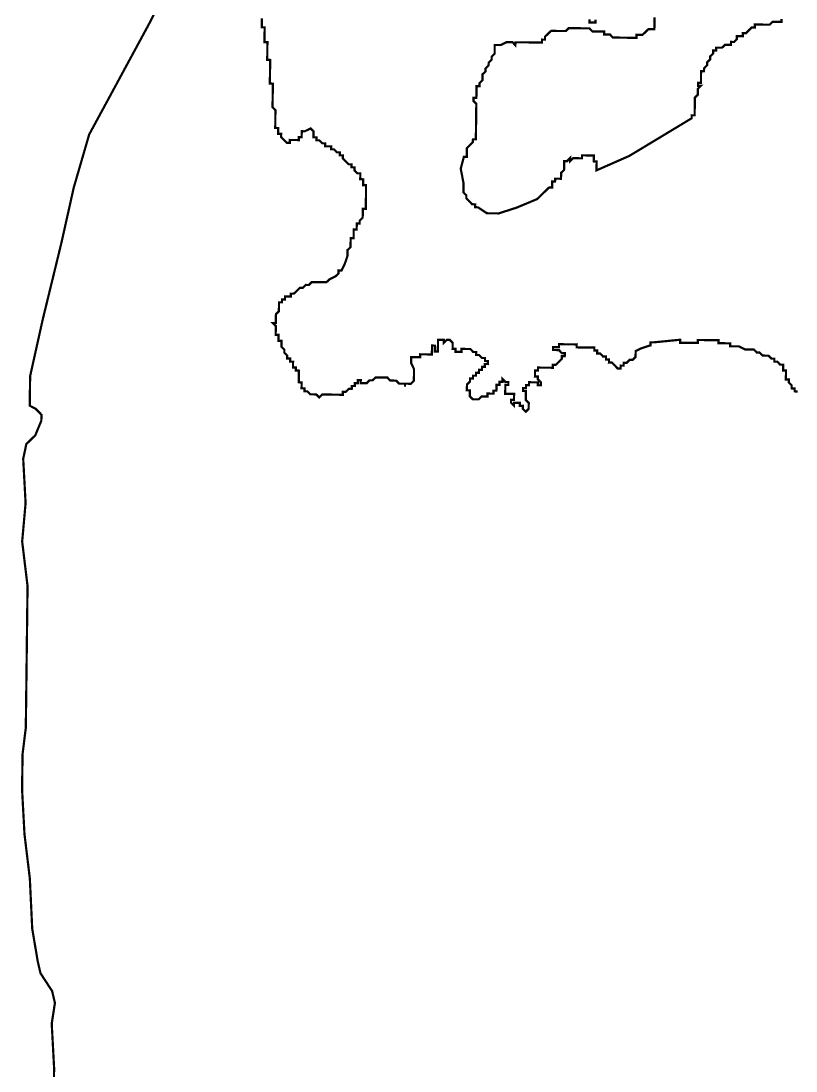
# Model space of a CAD drawing. Header units: metres. Extents: x 257673 to 289848, y 2129691 to 2228029.
# Drawn here: x 259598 to 260639, y 2177098 to 2178507 of the extents above; entities that cross this region are included whole.
import ezdxf

# ---------------------------------------------------------------- set-up
doc = ezdxf.new("R2010")
doc.units = ezdxf.units.M
doc.header["$MEASUREMENT"] = 0
doc.layers.add('HAZARDS LINE', color=1, linetype='Continuous')

msp = doc.modelspace()

# ---------------------------------------------------------------- linework, layer by layer
at = {"layer": 'HAZARDS LINE', "lineweight": 18}
for points in [[(259827.7, 2178618.6, 2.97, 2.97, 0), (259770.7, 2178504.3, 2.97, 2.97, 0), (259689.6, 2178354.6, 2.97, 2.97, 0), (259668.9, 2178283.4, 2.97, 2.97, 0), (259652.1, 2178208.3, 2.97, 2.97, 0), (259627, 2178105.4, 2.97, 2.97, 0), (259610.3, 2178030.3, 2.97, 2.97, 0), (259609.9, 2178002.5, 2.97, 2.97, 0), (259609.8, 2177990.6, 2.97, 2.97, 0), (259617.7, 2177986.5, 2.97, 2.97, 0), (259625.5, 2177978.5, 2.97, 2.97, 0), (259625.4, 2177970.6, 2.97, 2.97, 0), (259617.2, 2177950.8, 2.97, 2.97, 0), (259605.2, 2177939.1, 2.97, 2.97, 0), (259601, 2177919.3, 2.97, 2.97, 0), (259604.2, 2177859.8, 2.97, 2.97, 0), (259599.6, 2177808.3, 2.97, 2.97, 0), (259606.8, 2177748.7, 2.97, 2.97, 0), (259606.3, 2177705.1, 2.97, 2.97, 0), (259604.5, 2177558.3, 2.97, 2.97, 0), (259600.1, 2177522.7, 2.97, 2.97, 0), (259599.5, 2177475.1, 2.97, 2.97, 0), (259602.7, 2177415.5, 2.97, 2.97, 0), (259609.9, 2177356, 2.97, 2.97, 0), (259613.1, 2177288.5, 2.97, 2.97, 0), (259620.5, 2177244.8, 2.97, 2.97, 0), (259624.2, 2177228.8, 2.97, 2.97, 0), (259639.8, 2177204.9, 2.97, 2.97, 0), (259643.6, 2177188.9, 2.97, 2.97, 0), (259639.3, 2177161.2, 2.97, 2.97, 0), (259642.5, 2177101.7, 2.97, 2.97, 0), (259642.1, 2177066, 2.97, 2.97, 0)], [(260641.2, 2178009.7, 2.97, 2.97, 0), (260637.2, 2178009.8, 2.97, 2.97, 0), (260637.2, 2178013.7, 2.97, 2.97, 0), (260633.3, 2178013.8, 2.97, 2.97, 0), (260633.3, 2178017.7, 2.97, 2.97, 0), (260629.4, 2178021.8, 2.97, 2.97, 0), (260629.5, 2178025.7, 2.97, 2.97, 0), (260625.5, 2178025.8, 2.97, 2.97, 0), (260625.5, 2178029.7, 2.97, 2.97, 0), (260625.6, 2178033.7, 2.97, 2.97, 0), (260625.6, 2178037.7, 2.97, 2.97, 0), (260621.7, 2178037.7, 2.97, 2.97, 0), (260621.7, 2178041.7, 2.97, 2.97, 0), (260621.8, 2178045.7, 2.97, 2.97, 0), (260617.8, 2178045.7, 2.97, 2.97, 0), (260613.9, 2178049.7, 2.97, 2.97, 0), (260609.9, 2178049.8, 2.97, 2.97, 0), (260610, 2178053.7, 2.97, 2.97, 0), (260606, 2178053.8, 2.97, 2.97, 0), (260602.1, 2178057.8, 2.97, 2.97, 0), (260598.1, 2178057.8, 2.97, 2.97, 0), (260594.2, 2178057.9, 2.97, 2.97, 0), (260590.2, 2178061.9, 2.97, 2.97, 0), (260586.3, 2178062, 2.97, 2.97, 0), (260582.4, 2178066, 2.97, 2.97, 0), (260578.4, 2178066, 2.97, 2.97, 0), (260570.5, 2178066.1, 2.97, 2.97, 0), (260562.6, 2178070.2, 2.97, 2.97, 0), (260558.6, 2178070.2, 2.97, 2.97, 0), (260554.6, 2178070.3, 2.97, 2.97, 0), (260550.7, 2178070.3, 2.97, 2.97, 0), (260550.7, 2178074.3, 2.97, 2.97, 0), (260546.8, 2178074.3, 2.97, 2.97, 0), (260542.8, 2178074.4, 2.97, 2.97, 0), (260538.8, 2178074.4, 2.97, 2.97, 0), (260534.9, 2178074.5, 2.97, 2.97, 0), (260534.9, 2178078.5, 2.97, 2.97, 0), (260530.9, 2178078.5, 2.97, 2.97, 0), (260527, 2178078.5, 2.97, 2.97, 0), (260523, 2178078.6, 2.97, 2.97, 0), (260519.1, 2178078.6, 2.97, 2.97, 0), (260515.1, 2178078.7, 2.97, 2.97, 0), (260511.1, 2178078.7, 2.97, 2.97, 0), (260507.2, 2178078.8, 2.97, 2.97, 0), (260507.1, 2178074.8, 2.97, 2.97, 0), (260503.1, 2178074.9, 2.97, 2.97, 0), (260499.2, 2178074.9, 2.97, 2.97, 0), (260495.2, 2178075, 2.97, 2.97, 0), (260491.2, 2178075, 2.97, 2.97, 0), (260487.3, 2178075.1, 2.97, 2.97, 0), (260483.3, 2178075.1, 2.97, 2.97, 0), (260483.4, 2178079.1, 2.97, 2.97, 0), (260447.6, 2178075.6, 2.97, 2.97, 0), (260443.7, 2178075.6, 2.97, 2.97, 0), (260443.6, 2178071.6, 2.97, 2.97, 0), (260431.7, 2178067.8, 2.97, 2.97, 0), (260423.7, 2178063.9, 2.97, 2.97, 0), (260423.6, 2178060, 2.97, 2.97, 0), (260423.6, 2178056, 2.97, 2.97, 0), (260419.6, 2178052.1, 2.97, 2.97, 0), (260415.6, 2178052.1, 2.97, 2.97, 0), (260411.6, 2178048.2, 2.97, 2.97, 0), (260407.6, 2178048.3, 2.97, 2.97, 0), (260407.6, 2178044.3, 2.97, 2.97, 0), (260403.6, 2178044.4, 2.97, 2.97, 0), (260403.6, 2178040.4, 2.97, 2.97, 0), (260399.6, 2178040.4, 2.97, 2.97, 0), (260395.7, 2178044.5, 2.97, 2.97, 0), (260391.8, 2178048.5, 2.97, 2.97, 0), (260387.8, 2178048.5, 2.97, 2.97, 0), (260387.9, 2178052.5, 2.97, 2.97, 0), (260383.9, 2178052.5, 2.97, 2.97, 0), (260383.9, 2178056.5, 2.97, 2.97, 0), (260380, 2178056.5, 2.97, 2.97, 0), (260376.1, 2178060.6, 2.97, 2.97, 0), (260372.1, 2178060.6, 2.97, 2.97, 0), (260372.1, 2178064.6, 2.97, 2.97, 0), (260368.2, 2178064.6, 2.97, 2.97, 0), (260368.2, 2178068.6, 2.97, 2.97, 0), (260364.3, 2178068.6, 2.97, 2.97, 0), (260360.3, 2178068.7, 2.97, 2.97, 0), (260356.3, 2178068.7, 2.97, 2.97, 0), (260352.4, 2178068.8, 2.97, 2.97, 0), (260348.4, 2178068.8, 2.97, 2.97, 0), (260344.4, 2178068.9, 2.97, 2.97, 0), (260344.5, 2178072.8, 2.97, 2.97, 0), (260340.5, 2178072.9, 2.97, 2.97, 0), (260336.5, 2178072.9, 2.97, 2.97, 0), (260332.6, 2178073, 2.97, 2.97, 0), (260328.6, 2178073, 2.97, 2.97, 0), (260324.7, 2178073.1, 2.97, 2.97, 0), (260320.7, 2178073.1, 2.97, 2.97, 0), (260320.6, 2178069.2, 2.97, 2.97, 0), (260316.7, 2178069.2, 2.97, 2.97, 0), (260312.7, 2178069.3, 2.97, 2.97, 0), (260312.7, 2178065.3, 2.97, 2.97, 0), (260316.6, 2178065.3, 2.97, 2.97, 0), (260320.6, 2178065.2, 2.97, 2.97, 0), (260324.5, 2178061.2, 2.97, 2.97, 0), (260328.5, 2178061.1, 2.97, 2.97, 0), (260328.4, 2178057.2, 2.97, 2.97, 0), (260324.5, 2178057.2, 2.97, 2.97, 0), (260324.4, 2178053.3, 2.97, 2.97, 0), (260320.4, 2178049.3, 2.97, 2.97, 0), (260316.4, 2178045.4, 2.97, 2.97, 0), (260312.4, 2178045.5, 2.97, 2.97, 0), (260312.4, 2178041.5, 2.97, 2.97, 0), (260308.4, 2178041.6, 2.97, 2.97, 0), (260304.4, 2178041.6, 2.97, 2.97, 0), (260300.5, 2178041.7, 2.97, 2.97, 0), (260296.5, 2178041.7, 2.97, 2.97, 0), (260292.5, 2178041.8, 2.97, 2.97, 0), (260292.5, 2178037.8, 2.97, 2.97, 0), (260288.5, 2178037.8, 2.97, 2.97, 0), (260288.5, 2178033.9, 2.97, 2.97, 0), (260288.4, 2178029.9, 2.97, 2.97, 0), (260292.4, 2178029.9, 2.97, 2.97, 0), (260292.3, 2178025.9, 2.97, 2.97, 0), (260296.3, 2178021.9, 2.97, 2.97, 0), (260296.2, 2178017.9, 2.97, 2.97, 0), (260292.3, 2178018, 2.97, 2.97, 0), (260292.3, 2178021.9, 2.97, 2.97, 0), (260288.3, 2178022, 2.97, 2.97, 0), (260284.4, 2178022, 2.97, 2.97, 0), (260280.4, 2178022.1, 2.97, 2.97, 0), (260280.4, 2178018.1, 2.97, 2.97, 0), (260276.4, 2178018.1, 2.97, 2.97, 0), (260276.3, 2178014.2, 2.97, 2.97, 0), (260272.4, 2178014.2, 2.97, 2.97, 0), (260272.3, 2178010.3, 2.97, 2.97, 0), (260276.3, 2178010.2, 2.97, 2.97, 0), (260276.2, 2178006.3, 2.97, 2.97, 0), (260276.2, 2178002.3, 2.97, 2.97, 0), (260276.1, 2177998.3, 2.97, 2.97, 0), (260280.1, 2177994.3, 2.97, 2.97, 0), (260280, 2177990.3, 2.97, 2.97, 0), (260280, 2177986.4, 2.97, 2.97, 0), (260276, 2177982.5, 2.97, 2.97, 0), (260272, 2177986.5, 2.97, 2.97, 0), (260272.1, 2177990.4, 2.97, 2.97, 0), (260268.1, 2177990.5, 2.97, 2.97, 0), (260268.2, 2177994.4, 2.97, 2.97, 0), (260264.2, 2177994.5, 2.97, 2.97, 0), (260260.2, 2177994.5, 2.97, 2.97, 0), (260260.2, 2177990.6, 2.97, 2.97, 0), (260256.3, 2177994.6, 2.97, 2.97, 0), (260256.3, 2177998.6, 2.97, 2.97, 0), (260260.3, 2177998.5, 2.97, 2.97, 0), (260260.3, 2178002.5, 2.97, 2.97, 0), (260260.4, 2178006.4, 2.97, 2.97, 0), (260256.4, 2178006.5, 2.97, 2.97, 0), (260252.5, 2178006.5, 2.97, 2.97, 0), (260248.5, 2178006.6, 2.97, 2.97, 0), (260248.5, 2178010.6, 2.97, 2.97, 0), (260248.6, 2178014.5, 2.97, 2.97, 0), (260248.6, 2178018.5, 2.97, 2.97, 0), (260252.6, 2178018.4, 2.97, 2.97, 0), (260252.6, 2178022.4, 2.97, 2.97, 0), (260248.7, 2178022.5, 2.97, 2.97, 0), (260244.8, 2178026.5, 2.97, 2.97, 0), (260244.7, 2178022.5, 2.97, 2.97, 0), (260240.7, 2178022.6, 2.97, 2.97, 0), (260240.7, 2178018.6, 2.97, 2.97, 0), (260236.7, 2178018.6, 2.97, 2.97, 0), (260236.6, 2178010.7, 2.97, 2.97, 0), (260232.7, 2178010.7, 2.97, 2.97, 0), (260232.6, 2178006.8, 2.97, 2.97, 0), (260228.7, 2178006.8, 2.97, 2.97, 0), (260224.7, 2178006.9, 2.97, 2.97, 0), (260224.6, 2178002.9, 2.97, 2.97, 0), (260220.7, 2178003, 2.97, 2.97, 0), (260216.7, 2178003, 2.97, 2.97, 0), (260212.7, 2177999.1, 2.97, 2.97, 0), (260208.7, 2177999.1, 2.97, 2.97, 0), (260204.8, 2177999.2, 2.97, 2.97, 0), (260200.9, 2178003.2, 2.97, 2.97, 0), (260200.9, 2178007.2, 2.97, 2.97, 0), (260201, 2178011.1, 2.97, 2.97, 0), (260197, 2178011.2, 2.97, 2.97, 0), (260197, 2178015.2, 2.97, 2.97, 0), (260197.1, 2178019.1, 2.97, 2.97, 0), (260201.1, 2178023, 2.97, 2.97, 0), (260201.1, 2178027, 2.97, 2.97, 0), (260205.1, 2178027, 2.97, 2.97, 0), (260205.2, 2178030.9, 2.97, 2.97, 0), (260209.1, 2178030.9, 2.97, 2.97, 0), (260209.2, 2178034.8, 2.97, 2.97, 0), (260213.1, 2178034.8, 2.97, 2.97, 0), (260213.2, 2178038.8, 2.97, 2.97, 0), (260217.2, 2178038.7, 2.97, 2.97, 0), (260217.2, 2178042.7, 2.97, 2.97, 0), (260221.2, 2178042.6, 2.97, 2.97, 0), (260221.2, 2178046.6, 2.97, 2.97, 0), (260225.2, 2178046.5, 2.97, 2.97, 0), (260225.2, 2178050.5, 2.97, 2.97, 0), (260221.3, 2178050.6, 2.97, 2.97, 0), (260221.3, 2178054.5, 2.97, 2.97, 0), (260217.3, 2178054.6, 2.97, 2.97, 0), (260213.4, 2178058.6, 2.97, 2.97, 0), (260209.5, 2178058.6, 2.97, 2.97, 0), (260209.5, 2178062.6, 2.97, 2.97, 0), (260205.5, 2178062.6, 2.97, 2.97, 0), (260201.6, 2178066.7, 2.97, 2.97, 0), (260197.7, 2178066.7, 2.97, 2.97, 0), (260193.7, 2178066.8, 2.97, 2.97, 0), (260189.7, 2178066.8, 2.97, 2.97, 0), (260189.7, 2178062.8, 2.97, 2.97, 0), (260185.7, 2178062.9, 2.97, 2.97, 0), (260181.8, 2178062.9, 2.97, 2.97, 0), (260181.8, 2178066.9, 2.97, 2.97, 0), (260177.8, 2178067, 2.97, 2.97, 0), (260177.9, 2178070.9, 2.97, 2.97, 0), (260177.9, 2178074.9, 2.97, 2.97, 0), (260174, 2178078.9, 2.97, 2.97, 0), (260170.1, 2178078.9, 2.97, 2.97, 0), (260166, 2178075, 2.97, 2.97, 0), (260166.1, 2178079, 2.97, 2.97, 0), (260162.1, 2178079, 2.97, 2.97, 0), (260158.2, 2178079.1, 2.97, 2.97, 0), (260158.1, 2178075.1, 2.97, 2.97, 0), (260158.1, 2178071.2, 2.97, 2.97, 0), (260158, 2178067.2, 2.97, 2.97, 0), (260158, 2178063.2, 2.97, 2.97, 0), (260154, 2178063.3, 2.97, 2.97, 0), (260154, 2178067.2, 2.97, 2.97, 0), (260154.1, 2178071.2, 2.97, 2.97, 0), (260150.1, 2178071.3, 2.97, 2.97, 0), (260150.1, 2178067.3, 2.97, 2.97, 0), (260150, 2178063.3, 2.97, 2.97, 0), (260150, 2178059.4, 2.97, 2.97, 0), (260146, 2178059.4, 2.97, 2.97, 0), (260142.1, 2178059.5, 2.97, 2.97, 0), (260138.1, 2178059.5, 2.97, 2.97, 0), (260134.1, 2178059.6, 2.97, 2.97, 0), (260134.1, 2178055.6, 2.97, 2.97, 0), (260130.1, 2178055.6, 2.97, 2.97, 0), (260126.1, 2178055.7, 2.97, 2.97, 0), (260122.2, 2178055.7, 2.97, 2.97, 0), (260122.1, 2178047.8, 2.97, 2.97, 0), (260125.9, 2178039.8, 2.97, 2.97, 0), (260125.9, 2178035.9, 2.97, 2.97, 0), (260125.9, 2178031.9, 2.97, 2.97, 0), (260125.8, 2178027.9, 2.97, 2.97, 0), (260125.8, 2178024, 2.97, 2.97, 0), (260121.7, 2178020, 2.97, 2.97, 0), (260117.8, 2178020.1, 2.97, 2.97, 0), (260113.8, 2178020.1, 2.97, 2.97, 0), (260113.8, 2178016.2, 2.97, 2.97, 0), (260113.8, 2178020.1, 2.97, 2.97, 0), (260109.8, 2178020.2, 2.97, 2.97, 0), (260105.9, 2178020.2, 2.97, 2.97, 0), (260102, 2178024.2, 2.97, 2.97, 0), (260098, 2178024.3, 2.97, 2.97, 0), (260094, 2178024.3, 2.97, 2.97, 0), (260090.1, 2178028.4, 2.97, 2.97, 0), (260086.1, 2178028.4, 2.97, 2.97, 0), (260082.2, 2178028.5, 2.97, 2.97, 0), (260078.2, 2178028.5, 2.97, 2.97, 0), (260074.3, 2178028.6, 2.97, 2.97, 0), (260070.2, 2178024.6, 2.97, 2.97, 0), (260066.3, 2178024.7, 2.97, 2.97, 0), (260062.3, 2178020.8, 2.97, 2.97, 0), (260058.3, 2178020.8, 2.97, 2.97, 0), (260054.3, 2178020.9, 2.97, 2.97, 0), (260054.4, 2178024.8, 2.97, 2.97, 0), (260050.4, 2178024.9, 2.97, 2.97, 0), (260050.4, 2178020.9, 2.97, 2.97, 0), (260046.4, 2178021, 2.97, 2.97, 0), (260046.4, 2178017, 2.97, 2.97, 0), (260042.4, 2178017, 2.97, 2.97, 0), (260042.3, 2178013.1, 2.97, 2.97, 0), (260038.4, 2178013.1, 2.97, 2.97, 0), (260034.4, 2178009.2, 2.97, 2.97, 0), (260030.4, 2178009.3, 2.97, 2.97, 0), (260030.3, 2178005.3, 2.97, 2.97, 0), (260026.4, 2178005.3, 2.97, 2.97, 0), (260022.4, 2178005.4, 2.97, 2.97, 0), (260018.4, 2178005.4, 2.97, 2.97, 0), (260014.5, 2178005.5, 2.97, 2.97, 0), (260010.5, 2178005.5, 2.97, 2.97, 0), (260006.6, 2178005.6, 2.97, 2.97, 0), (260002.6, 2178005.6, 2.97, 2.97, 0), (259998.6, 2178001.7, 2.97, 2.97, 0), (259994.7, 2178005.7, 2.97, 2.97, 0), (259990.7, 2178005.8, 2.97, 2.97, 0), (259986.7, 2178005.8, 2.97, 2.97, 0), (259982.8, 2178009.8, 2.97, 2.97, 0), (259978.8, 2178009.9, 2.97, 2.97, 0), (259978.9, 2178013.9, 2.97, 2.97, 0), (259974.9, 2178013.9, 2.97, 2.97, 0), (259975, 2178017.9, 2.97, 2.97, 0), (259975, 2178021.8, 2.97, 2.97, 0), (259971.1, 2178021.9, 2.97, 2.97, 0), (259971.1, 2178025.9, 2.97, 2.97, 0), (259971.2, 2178029.8, 2.97, 2.97, 0), (259971.2, 2178033.8, 2.97, 2.97, 0), (259971.3, 2178037.7, 2.97, 2.97, 0), (259967.3, 2178037.8, 2.97, 2.97, 0), (259967.3, 2178041.8, 2.97, 2.97, 0), (259963.4, 2178041.8, 2.97, 2.97, 0), (259963.4, 2178045.8, 2.97, 2.97, 0), (259963.5, 2178049.7, 2.97, 2.97, 0), (259959.5, 2178049.8, 2.97, 2.97, 0), (259959.5, 2178053.8, 2.97, 2.97, 0), (259955.6, 2178053.8, 2.97, 2.97, 0), (259955.6, 2178057.8, 2.97, 2.97, 0), (259951.7, 2178061.8, 2.97, 2.97, 0), (259951.8, 2178065.8, 2.97, 2.97, 0), (259947.8, 2178069.8, 2.97, 2.97, 0), (259947.9, 2178073.7, 2.97, 2.97, 0), (259947.9, 2178077.7, 2.97, 2.97, 0), (259944, 2178077.7, 2.97, 2.97, 0), (259944, 2178081.7, 2.97, 2.97, 0), (259944.1, 2178085.7, 2.97, 2.97, 0), (259940.1, 2178085.7, 2.97, 2.97, 0), (259940.2, 2178089.7, 2.97, 2.97, 0), (259940.2, 2178093.7, 2.97, 2.97, 0), (259940.3, 2178097.6, 2.97, 2.97, 0), (259936.3, 2178101.6, 2.97, 2.97, 0), (259940.3, 2178101.6, 2.97, 2.97, 0), (259940.4, 2178105.6, 2.97, 2.97, 0), (259940.4, 2178109.5, 2.97, 2.97, 0), (259940.5, 2178113.5, 2.97, 2.97, 0), (259944.5, 2178117.4, 2.97, 2.97, 0), (259944.5, 2178121.4, 2.97, 2.97, 0), (259944.6, 2178125.3, 2.97, 2.97, 0), (259944.6, 2178129.3, 2.97, 2.97, 0), (259948.6, 2178129.3, 2.97, 2.97, 0), (259948.6, 2178133.2, 2.97, 2.97, 0), (259952.6, 2178133.2, 2.97, 2.97, 0), (259952.6, 2178137.1, 2.97, 2.97, 0), (259956.6, 2178137.1, 2.97, 2.97, 0), (259960.6, 2178137, 2.97, 2.97, 0), (259960.6, 2178141, 2.97, 2.97, 0), (259964.6, 2178141, 2.97, 2.97, 0), (259968.6, 2178144.9, 2.97, 2.97, 0), (259972.6, 2178148.8, 2.97, 2.97, 0), (259976.6, 2178148.7, 2.97, 2.97, 0), (259980.6, 2178152.7, 2.97, 2.97, 0), (259984.6, 2178152.6, 2.97, 2.97, 0), (259988.6, 2178156.5, 2.97, 2.97, 0), (259992.5, 2178156.5, 2.97, 2.97, 0), (259996.5, 2178156.4, 2.97, 2.97, 0), (260000.5, 2178156.4, 2.97, 2.97, 0), (260008.4, 2178156.3, 2.97, 2.97, 0), (260012.4, 2178160.2, 2.97, 2.97, 0), (260020.4, 2178164.1, 2.97, 2.97, 0), (260024.4, 2178168, 2.97, 2.97, 0), (260024.5, 2178172, 2.97, 2.97, 0), (260028.4, 2178171.9, 2.97, 2.97, 0), (260032.5, 2178179.8, 2.97, 2.97, 0), (260036.6, 2178191.6, 2.97, 2.97, 0), (260036.6, 2178195.6, 2.97, 2.97, 0), (260036.7, 2178199.6, 2.97, 2.97, 0), (260040.7, 2178203.5, 2.97, 2.97, 0), (260040.7, 2178207.5, 2.97, 2.97, 0), (260040.8, 2178211.4, 2.97, 2.97, 0), (260040.8, 2178215.4, 2.97, 2.97, 0), (260044.8, 2178215.3, 2.97, 2.97, 0), (260044.9, 2178219.3, 2.97, 2.97, 0), (260044.9, 2178223.3, 2.97, 2.97, 0), (260045, 2178227.2, 2.97, 2.97, 0), (260048.9, 2178227.2, 2.97, 2.97, 0), (260049, 2178231.2, 2.97, 2.97, 0), (260049, 2178235.1, 2.97, 2.97, 0), (260053, 2178235.1, 2.97, 2.97, 0), (260053, 2178239, 2.97, 2.97, 0), (260057, 2178243, 2.97, 2.97, 0), (260057.1, 2178246.9, 2.97, 2.97, 0), (260057.1, 2178250.9, 2.97, 2.97, 0), (260057.2, 2178254.9, 2.97, 2.97, 0), (260061.2, 2178254.8, 2.97, 2.97, 0), (260061.2, 2178258.8, 2.97, 2.97, 0), (260061.3, 2178262.7, 2.97, 2.97, 0), (260061.3, 2178266.7, 2.97, 2.97, 0), (260061.4, 2178270.7, 2.97, 2.97, 0), (260061.4, 2178274.6, 2.97, 2.97, 0), (260061.4, 2178278.6, 2.97, 2.97, 0), (260061.5, 2178282.6, 2.97, 2.97, 0), (260061.5, 2178286.5, 2.97, 2.97, 0), (260057.6, 2178286.6, 2.97, 2.97, 0), (260057.6, 2178290.6, 2.97, 2.97, 0), (260057.7, 2178294.5, 2.97, 2.97, 0), (260053.7, 2178294.6, 2.97, 2.97, 0), (260053.8, 2178298.5, 2.97, 2.97, 0), (260053.8, 2178302.5, 2.97, 2.97, 0), (260049.8, 2178302.5, 2.97, 2.97, 0), (260045.9, 2178306.6, 2.97, 2.97, 0), (260046, 2178310.5, 2.97, 2.97, 0), (260042, 2178310.6, 2.97, 2.97, 0), (260042.1, 2178314.5, 2.97, 2.97, 0), (260038.1, 2178314.6, 2.97, 2.97, 0), (260034.2, 2178318.6, 2.97, 2.97, 0), (260030.3, 2178322.6, 2.97, 2.97, 0), (260030.3, 2178326.6, 2.97, 2.97, 0), (260026.3, 2178326.6, 2.97, 2.97, 0), (260026.4, 2178330.6, 2.97, 2.97, 0), (260022.4, 2178330.6, 2.97, 2.97, 0), (260018.5, 2178334.7, 2.97, 2.97, 0), (260014.5, 2178334.7, 2.97, 2.97, 0), (260014.6, 2178338.7, 2.97, 2.97, 0), (260010.6, 2178338.7, 2.97, 2.97, 0), (260006.7, 2178338.8, 2.97, 2.97, 0), (260006.7, 2178342.7, 2.97, 2.97, 0), (260002.7, 2178342.8, 2.97, 2.97, 0), (259998.8, 2178346.8, 2.97, 2.97, 0), (259994.9, 2178346.9, 2.97, 2.97, 0), (259994.9, 2178350.8, 2.97, 2.97, 0), (259990.9, 2178350.9, 2.97, 2.97, 0), (259991, 2178354.8, 2.97, 2.97, 0), (259991, 2178358.8, 2.97, 2.97, 0), (259987.1, 2178362.8, 2.97, 2.97, 0), (259979.1, 2178358.9, 2.97, 2.97, 0), (259975.2, 2178359, 2.97, 2.97, 0), (259975.1, 2178355, 2.97, 2.97, 0), (259975.1, 2178351.1, 2.97, 2.97, 0), (259971.1, 2178351.1, 2.97, 2.97, 0), (259971.1, 2178347.1, 2.97, 2.97, 0), (259967.1, 2178347.2, 2.97, 2.97, 0), (259963.1, 2178347.2, 2.97, 2.97, 0), (259959.2, 2178347.3, 2.97, 2.97, 0), (259959.1, 2178343.3, 2.97, 2.97, 0), (259955.2, 2178343.4, 2.97, 2.97, 0), (259951.2, 2178347.4, 2.97, 2.97, 0), (259947.3, 2178351.4, 2.97, 2.97, 0), (259947.4, 2178355.4, 2.97, 2.97, 0), (259943.4, 2178355.4, 2.97, 2.97, 0), (259943.5, 2178359.4, 2.97, 2.97, 0), (259943.5, 2178363.3, 2.97, 2.97, 0), (259939.5, 2178363.4, 2.97, 2.97, 0), (259939.6, 2178367.4, 2.97, 2.97, 0), (259939.6, 2178371.3, 2.97, 2.97, 0), (259939.7, 2178375.3, 2.97, 2.97, 0), (259939.7, 2178379.3, 2.97, 2.97, 0), (259939.8, 2178383.2, 2.97, 2.97, 0), (259939.8, 2178387.2, 2.97, 2.97, 0), (259935.9, 2178391.2, 2.97, 2.97, 0), (259936, 2178395.2, 2.97, 2.97, 0), (259936, 2178399.1, 2.97, 2.97, 0), (259936.1, 2178403.1, 2.97, 2.97, 0), (259936.1, 2178407.1, 2.97, 2.97, 0), (259936.2, 2178411, 2.97, 2.97, 0), (259936.2, 2178415, 2.97, 2.97, 0), (259936.3, 2178419, 2.97, 2.97, 0), (259936.3, 2178422.9, 2.97, 2.97, 0), (259932.3, 2178423, 2.97, 2.97, 0), (259932.4, 2178426.9, 2.97, 2.97, 0), (259932.4, 2178430.9, 2.97, 2.97, 0), (259932.5, 2178434.9, 2.97, 2.97, 0), (259932.5, 2178438.8, 2.97, 2.97, 0), (259932.6, 2178442.8, 2.97, 2.97, 0), (259932.6, 2178446.8, 2.97, 2.97, 0), (259932.7, 2178450.7, 2.97, 2.97, 0), (259932.7, 2178454.7, 2.97, 2.97, 0), (259928.8, 2178454.8, 2.97, 2.97, 0), (259928.8, 2178458.7, 2.97, 2.97, 0), (259928.9, 2178462.7, 2.97, 2.97, 0), (259928.9, 2178466.7, 2.97, 2.97, 0), (259929, 2178470.6, 2.97, 2.97, 0), (259929, 2178474.6, 2.97, 2.97, 0), (259929.1, 2178478.6, 2.97, 2.97, 0), (259925.1, 2178478.6, 2.97, 2.97, 0), (259925.1, 2178482.6, 2.97, 2.97, 0), (259925.2, 2178486.5, 2.97, 2.97, 0), (259925.2, 2178490.5, 2.97, 2.97, 0), (259925.3, 2178494.5, 2.97, 2.97, 0), (259925.3, 2178498.4, 2.97, 2.97, 0), (259921.4, 2178498.5, 2.97, 2.97, 0), (259921.4, 2178502.4, 2.97, 2.97, 0), (259921.5, 2178506.4, 2.97, 2.97, 0), (259921.5, 2178510.4, 2.97, 2.97, 0)], [(260449, 2178511.9, 2.97, 2.97, 0), (260449, 2178507.9, 2.97, 2.97, 0), (260448.9, 2178503.9, 2.97, 2.97, 0), (260448.9, 2178500, 2.97, 2.97, 0), (260448.8, 2178496, 2.97, 2.97, 0), (260444.8, 2178496, 2.97, 2.97, 0), (260440.9, 2178496.1, 2.97, 2.97, 0), (260436.9, 2178492.2, 2.97, 2.97, 0), (260432.8, 2178488.3, 2.97, 2.97, 0), (260428.9, 2178488.3, 2.97, 2.97, 0), (260424.9, 2178488.4, 2.97, 2.97, 0), (260424.9, 2178484.4, 2.97, 2.97, 0), (260420.9, 2178484.4, 2.97, 2.97, 0), (260416.9, 2178484.5, 2.97, 2.97, 0), (260413, 2178484.5, 2.97, 2.97, 0), (260409, 2178484.6, 2.97, 2.97, 0), (260405, 2178484.6, 2.97, 2.97, 0), (260401.1, 2178484.7, 2.97, 2.97, 0), (260397.1, 2178484.7, 2.97, 2.97, 0), (260393.1, 2178484.8, 2.97, 2.97, 0), (260389.2, 2178488.8, 2.97, 2.97, 0), (260385.3, 2178488.8, 2.97, 2.97, 0), (260381.3, 2178488.9, 2.97, 2.97, 0), (260381.3, 2178492.9, 2.97, 2.97, 0), (260377.4, 2178492.9, 2.97, 2.97, 0), (260373.4, 2178493, 2.97, 2.97, 0), (260369.5, 2178493, 2.97, 2.97, 0), (260365.5, 2178493, 2.97, 2.97, 0), (260361.6, 2178497.1, 2.97, 2.97, 0), (260357.6, 2178497.1, 2.97, 2.97, 0), (260353.6, 2178497.2, 2.97, 2.97, 0), (260349.7, 2178497.2, 2.97, 2.97, 0), (260337.8, 2178497.4, 2.97, 2.97, 0), (260333.8, 2178497.4, 2.97, 2.97, 0), (260329.8, 2178493.5, 2.97, 2.97, 0), (260325.8, 2178493.5, 2.97, 2.97, 0), (260321.9, 2178493.6, 2.97, 2.97, 0), (260317.9, 2178493.6, 2.97, 2.97, 0), (260313.9, 2178493.7, 2.97, 2.97, 0), (260310, 2178493.7, 2.97, 2.97, 0), (260306, 2178489.8, 2.97, 2.97, 0), (260301.9, 2178485.9, 2.97, 2.97, 0), (260301.9, 2178481.9, 2.97, 2.97, 0), (260297.9, 2178482, 2.97, 2.97, 0), (260297.9, 2178478, 2.97, 2.97, 0), (260293.9, 2178478.1, 2.97, 2.97, 0), (260290, 2178478.1, 2.97, 2.97, 0), (260286, 2178478.2, 2.97, 2.97, 0), (260282, 2178478.2, 2.97, 2.97, 0), (260278.1, 2178478.3, 2.97, 2.97, 0), (260274.1, 2178478.3, 2.97, 2.97, 0), (260270.1, 2178478.3, 2.97, 2.97, 0), (260266.2, 2178478.4, 2.97, 2.97, 0), (260262.2, 2178478.4, 2.97, 2.97, 0), (260262.1, 2178474.5, 2.97, 2.97, 0), (260258.2, 2178478.5, 2.97, 2.97, 0), (260254.3, 2178478.5, 2.97, 2.97, 0), (260250.3, 2178478.6, 2.97, 2.97, 0), (260242.3, 2178474.7, 2.97, 2.97, 0), (260238.4, 2178474.8, 2.97, 2.97, 0), (260234.4, 2178474.8, 2.97, 2.97, 0), (260234.3, 2178470.9, 2.97, 2.97, 0), (260234.3, 2178466.9, 2.97, 2.97, 0), (260234.2, 2178462.9, 2.97, 2.97, 0), (260230.2, 2178459, 2.97, 2.97, 0), (260230.2, 2178455, 2.97, 2.97, 0), (260226.2, 2178451.1, 2.97, 2.97, 0), (260226.1, 2178447.2, 2.97, 2.97, 0), (260222.1, 2178443.2, 2.97, 2.97, 0), (260222.1, 2178439.3, 2.97, 2.97, 0), (260218, 2178435.4, 2.97, 2.97, 0), (260218, 2178431.4, 2.97, 2.97, 0), (260217.9, 2178427.4, 2.97, 2.97, 0), (260213.9, 2178423.5, 2.97, 2.97, 0), (260213.9, 2178419.5, 2.97, 2.97, 0), (260209.9, 2178419.6, 2.97, 2.97, 0), (260209.9, 2178415.6, 2.97, 2.97, 0), (260209.8, 2178411.7, 2.97, 2.97, 0), (260209.8, 2178407.7, 2.97, 2.97, 0), (260209.7, 2178403.7, 2.97, 2.97, 0), (260205.8, 2178403.8, 2.97, 2.97, 0), (260205.7, 2178399.8, 2.97, 2.97, 0), (260209.6, 2178395.8, 2.97, 2.97, 0), (260209.6, 2178391.8, 2.97, 2.97, 0), (260209.5, 2178387.9, 2.97, 2.97, 0), (260209.5, 2178383.9, 2.97, 2.97, 0), (260209.4, 2178379.9, 2.97, 2.97, 0), (260209.4, 2178376, 2.97, 2.97, 0), (260209.3, 2178372, 2.97, 2.97, 0), (260209.3, 2178368, 2.97, 2.97, 0), (260209.2, 2178364.1, 2.97, 2.97, 0), (260209.2, 2178360.1, 2.97, 2.97, 0), (260209.1, 2178356.1, 2.97, 2.97, 0), (260209, 2178348.2, 2.97, 2.97, 0), (260205.1, 2178348.2, 2.97, 2.97, 0), (260205, 2178344.3, 2.97, 2.97, 0), (260201, 2178340.4, 2.97, 2.97, 0), (260197, 2178336.4, 2.97, 2.97, 0), (260197, 2178332.5, 2.97, 2.97, 0), (260196.9, 2178328.5, 2.97, 2.97, 0), (260196.9, 2178324.5, 2.97, 2.97, 0), (260192.9, 2178324.6, 2.97, 2.97, 0), (260188.7, 2178308.8, 2.97, 2.97, 0), (260192.5, 2178288.9, 2.97, 2.97, 0), (260192.4, 2178284.9, 2.97, 2.97, 0), (260192.4, 2178281, 2.97, 2.97, 0), (260192.3, 2178277, 2.97, 2.97, 0), (260196.2, 2178273, 2.97, 2.97, 0), (260196.2, 2178269, 2.97, 2.97, 0), (260200.1, 2178265, 2.97, 2.97, 0), (260204, 2178261, 2.97, 2.97, 0), (260208, 2178260.9, 2.97, 2.97, 0), (260207.9, 2178257, 2.97, 2.97, 0), (260211.9, 2178256.9, 2.97, 2.97, 0), (260223.7, 2178248.9, 2.97, 2.97, 0), (260239.6, 2178248.7, 2.97, 2.97, 0), (260263.4, 2178256.3, 2.97, 2.97, 0), (260291.3, 2178267.9, 2.97, 2.97, 0), (260307.4, 2178283.5, 2.97, 2.97, 0), (260311.4, 2178283.5, 2.97, 2.97, 0), (260311.4, 2178287.4, 2.97, 2.97, 0), (260311.5, 2178291.4, 2.97, 2.97, 0), (260315.4, 2178291.4, 2.97, 2.97, 0), (260315.5, 2178295.3, 2.97, 2.97, 0), (260319.4, 2178295.3, 2.97, 2.97, 0), (260323.4, 2178295.2, 2.97, 2.97, 0), (260323.5, 2178299.2, 2.97, 2.97, 0), (260323.5, 2178303.2, 2.97, 2.97, 0), (260327.5, 2178307.1, 2.97, 2.97, 0), (260327.6, 2178311, 2.97, 2.97, 0), (260327.6, 2178315, 2.97, 2.97, 0), (260327.7, 2178319, 2.97, 2.97, 0), (260331.6, 2178318.9, 2.97, 2.97, 0), (260335.6, 2178322.9, 2.97, 2.97, 0), (260335.6, 2178318.9, 2.97, 2.97, 0), (260339.6, 2178322.8, 2.97, 2.97, 0), (260343.6, 2178322.8, 2.97, 2.97, 0), (260347.5, 2178322.7, 2.97, 2.97, 0), (260351.5, 2178322.7, 2.97, 2.97, 0), (260351.6, 2178326.6, 2.97, 2.97, 0), (260355.5, 2178326.6, 2.97, 2.97, 0), (260359.5, 2178326.5, 2.97, 2.97, 0), (260363.4, 2178326.5, 2.97, 2.97, 0), (260367.4, 2178326.4, 2.97, 2.97, 0), (260367.4, 2178322.5, 2.97, 2.97, 0), (260367.3, 2178318.5, 2.97, 2.97, 0), (260371.3, 2178318.4, 2.97, 2.97, 0), (260371.2, 2178314.5, 2.97, 2.97, 0), (260371.2, 2178310.5, 2.97, 2.97, 0), (260371.1, 2178306.5, 2.97, 2.97, 0), (260415, 2178325.8, 2.97, 2.97, 0), (260498.9, 2178376.4, 2.97, 2.97, 0), (260498.9, 2178380.4, 2.97, 2.97, 0), (260502.9, 2178380.3, 2.97, 2.97, 0), (260503, 2178384.3, 2.97, 2.97, 0), (260503, 2178388.2, 2.97, 2.97, 0), (260503.1, 2178392.2, 2.97, 2.97, 0), (260503.1, 2178396.2, 2.97, 2.97, 0), (260503.2, 2178400.1, 2.97, 2.97, 0), (260503.2, 2178404.1, 2.97, 2.97, 0), (260507.2, 2178408, 2.97, 2.97, 0), (260507.3, 2178412, 2.97, 2.97, 0), (260507.3, 2178415.9, 2.97, 2.97, 0), (260511.3, 2178419.9, 2.97, 2.97, 0), (260507.4, 2178419.9, 2.97, 2.97, 0), (260507.4, 2178423.9, 2.97, 2.97, 0), (260511.4, 2178423.8, 2.97, 2.97, 0), (260511.4, 2178427.8, 2.97, 2.97, 0), (260511.5, 2178431.8, 2.97, 2.97, 0), (260511.5, 2178435.7, 2.97, 2.97, 0), (260511.6, 2178439.7, 2.97, 2.97, 0), (260515.5, 2178439.6, 2.97, 2.97, 0), (260515.6, 2178443.6, 2.97, 2.97, 0), (260519.6, 2178447.5, 2.97, 2.97, 0), (260519.6, 2178451.5, 2.97, 2.97, 0), (260523.7, 2178455.4, 2.97, 2.97, 0), (260523.7, 2178459.4, 2.97, 2.97, 0), (260527.7, 2178463.3, 2.97, 2.97, 0), (260527.8, 2178467.3, 2.97, 2.97, 0), (260531.7, 2178467.2, 2.97, 2.97, 0), (260531.8, 2178471.2, 2.97, 2.97, 0), (260535.8, 2178471.1, 2.97, 2.97, 0), (260539.7, 2178471.1, 2.97, 2.97, 0), (260543.7, 2178475, 2.97, 2.97, 0), (260547.7, 2178475, 2.97, 2.97, 0), (260551.7, 2178474.9, 2.97, 2.97, 0), (260551.7, 2178478.9, 2.97, 2.97, 0), (260555.7, 2178478.8, 2.97, 2.97, 0), (260559.7, 2178482.7, 2.97, 2.97, 0), (260559.7, 2178486.7, 2.97, 2.97, 0), (260563.7, 2178486.7, 2.97, 2.97, 0), (260567.7, 2178486.6, 2.97, 2.97, 0), (260567.7, 2178490.6, 2.97, 2.97, 0), (260571.7, 2178490.5, 2.97, 2.97, 0), (260575.7, 2178494.4, 2.97, 2.97, 0), (260579.7, 2178498.4, 2.97, 2.97, 0), (260583.7, 2178498.3, 2.97, 2.97, 0), (260583.7, 2178502.3, 2.97, 2.97, 0), (260587.7, 2178502.2, 2.97, 2.97, 0), (260591.7, 2178502.2, 2.97, 2.97, 0), (260595.6, 2178502.1, 2.97, 2.97, 0), (260599.6, 2178502.1, 2.97, 2.97, 0), (260603.6, 2178502, 2.97, 2.97, 0), (260607.6, 2178506, 2.97, 2.97, 0), (260611.5, 2178505.9, 2.97, 2.97, 0), (260615.5, 2178505.9, 2.97, 2.97, 0), (260619.5, 2178505.8, 2.97, 2.97, 0), (260619.5, 2178509.8, 2.97, 2.97, 0)], [(260361.7, 2178509, 2.97, 2.97, 0), (260361.7, 2178505, 2.97, 2.97, 0), (260365.6, 2178504.9, 2.97, 2.97, 0), (260369.6, 2178504.9, 2.97, 2.97, 0), (260369.6, 2178508.9, 2.97, 2.97, 0)]]:
    msp.add_lwpolyline(points, format="xyseb", dxfattribs=at)

doc.saveas('drawing.dxf')
